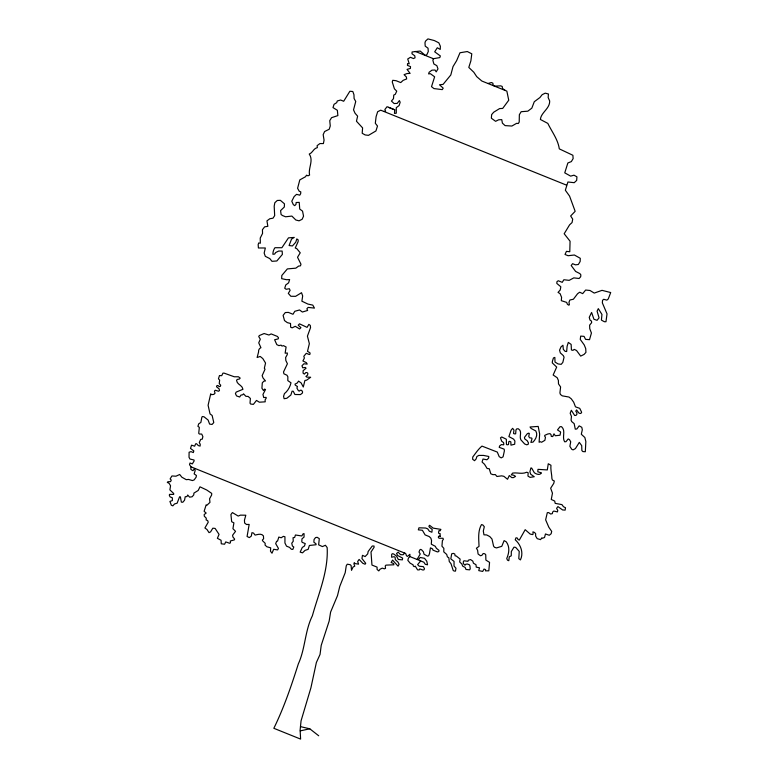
<?xml version="1.0" encoding="UTF-8"?>
<svg xmlns="http://www.w3.org/2000/svg" width="778" height="778" viewBox="0 0 778 778"><rect width="100%" height="100%" fill="white"/><g stroke="black" fill="none" stroke-linecap="round" stroke-linejoin="round"><path stroke-width="1.17" d="M388.582 107.335L394.738 109.815L394.475 113.413L396.274 113.209L396.284 107.656L399.114 105.555L400.155 102.268L399.386 100.566L397.198 103.396L394.115 103.542L391.431 101.062L393.493 98.65L393.756 95.052L395.302 94.294L396.722 91.152L394.417 88.838L392.258 81.943L392.773 80.299L396.109 80.718L400.728 82.585L403.169 80.328L406.641 78.948L406.388 76.993L404.083 74.669L407.04 73.55L410.123 73.404L407.05 69.388L410.395 68.415L410.521 66.616L407.448 65.381L407.584 63.582L409.247 63.786L407.721 59.002L410.424 57.309L413.507 58.554L415.044 57.786L414.791 55.831L411.98 53.77L412.107 51.97L420.198 51.066L425.323 55.442L426.859 54.684L428.279 51.543L428.036 48.207L425.216 46.145L424.973 42.8L425.488 41.156L427.939 38.9L434.348 40.563L438.831 42.829L440.367 46.233L440.231 49.413L437.285 47.769L434.698 51.815L440.338 55.948L439.813 57.591L433.395 58.71L432.879 60.353L433.891 64L436.837 65.653L437.985 68.892L436.186 71.868L435.028 70.02L431.955 70.166L429.125 72.266L428.6 73.91L430.399 73.706L434.63 76.808L431.518 86.669L433.949 88.575L442.293 89.626L443.197 88.138L439.482 84.783L443.081 84.384L450.802 74.989L453.01 66.616L456.628 60.665L459.983 52.758L467.306 51.543L471.789 53.808L470.875 60.849L468.794 67.423L473.792 72.218L476.729 76.652L481.845 81.029L506.848 91.114L508.744 100.216L502.685 108.434L499.612 108.58L493.69 112.217L491.638 114.619L491.365 118.217L495.596 121.319L498.679 119.783L501.761 119.637L502.394 123.128L505.078 125.608L511.875 126.036L516.641 123.323L518.304 123.527L519.208 122.039L519.354 114.687L521.163 111.711L527.844 111.166L531.831 108.142L534.282 101.724L539.942 97.522L542.14 94.692L545.222 93.165L548.432 93.992L548.159 97.59L549.686 100.984C549.958 108.725 540.973 112.402 540.389 119.472L547.829 123.401C551.923 131.852 557.972 139.486 559.304 148.87L572.89 155.279L573.133 158.624L571.334 161.6L567.862 162.981L564.75 172.842L570.644 176.139L573.989 175.176L576.936 176.83L576.663 180.428L574.222 182.684L567.93 181.994L565.343 190.221L569.564 196.085L575.166 211.315L570.653 215.983L572.705 219.124L572.054 222.566L569.603 224.823L564.186 233.76L570.07 241.229L569.778 251.761L566.442 251.343L565.023 254.474L568.096 255.719L574.388 255.009L580.291 258.315L580.145 261.505L578.346 264.481L575.477 264.851L572.589 263.684L571.198 265.522L575.632 271.444L579.843 273.574L580.865 274.858L580.68 276.735L579.114 278.495L573.814 277.882L569.165 280.352L563.865 279.74L562.231 282.336L558.254 280.741L556.931 281.724L556.805 283.416L560.831 286.781L560.218 290.009L558.04 292.392L560.082 293.656L561.58 297.303L561.327 300.678L566.685 302.399L567.347 304.188L568.669 305.161L569.389 304.801L568.981 302.243L569.885 299.997L573.386 299.238L577.558 293.744L579.668 292.207L582.683 293.637L585.64 290.048L589.977 290.486L594.246 293.082L602.026 290.35L610.701 292.547L608.27 298.956L606.879 300.133L603.689 299.287L602.542 300.337L602.357 302.875L607.025 313.894L605.974 321.732L604.35 321.722L601.404 320.098L601.958 314.458L598.301 308.633L597.086 311.19L599.06 317.852L597.066 320.312L593.935 319.262L591.601 312.455L589.238 317.366L590.016 320.079L591.513 321.12L591.63 322.685L589.636 325.146L589.743 328.666L591.426 333.033L589.53 339.665L585.562 339.373L584.064 336.368L580.689 336.096L580.252 339.403L584.22 344.917L585.708 348.563L585.941 352.356L584.064 354.428L580.689 356.1L576.547 350.518L574.261 349.38L572.929 350.363L571.431 349.974L571.14 344.421L568.319 342.417L567.104 346.278L566.666 351.53L565.1 351.335L563.301 349.303L562.951 345.247L561.016 346.862L559.557 350.188L560.335 352.891L563.34 355.624L564.06 357.219L562.834 362.383L561.201 364.337L558.069 363.939L555.006 362.052L554.84 357.413L553.45 357.948L552.419 361.225L552.292 362.908L556.678 367.07L553.158 375.006L557.184 377.719L558.38 380.374L558.497 383.894L560.598 386.919L559.917 392.948L560.452 394.475L562.251 395.846L569 397.052L571.285 398.842L573.687 402.197L575.477 406.836L579.736 408.353L581.477 411.902L581.584 412.768L580.398 413.507L578.988 413.147L576.576 409.928L575.778 411.241L576.848 412.69L576.897 414.334L575.992 415.394L574.641 415.462L571.324 410.259L570.186 413.254L571.47 416.425L571.071 420.13L571.742 421.627L574.164 423.621L575.273 429.155L576.858 428.979L579.182 425.848L581.769 427.297L582.323 429.767L581.302 434.241L584.842 437.499L585.844 441.573L585.309 451.736L582.887 451.58L581.866 450.559L581.711 445.609L579.299 442.39L575.438 448.575L573.123 449.879L571.772 449.334L569.866 446.319L570.721 441.787L569.486 439.658L568.193 438.928L565.985 441.7L564.624 441.768C561.677 437.061 566.141 430.915 561.57 426.684L560.043 426.684L557.495 429.933L560.646 432.014L560.014 435.223L555.278 435.758L553.985 433.813L552.73 436.565L551.271 436.38L551.048 434.659L550.036 433.638L547.829 433.978L544.95 435.252L544.551 435.913L545.456 437.294L544.882 440.319L541.605 442.254L540.243 441.709L539.115 442.274L539.65 433.93L538.201 426.422L530.022 426.996L531.092 428.445L535.818 430.963C538.065 434.892 535.818 439.113 533.076 442.079L530.878 442.41L532.016 438.792L531.685 438.053L529.653 437.839L528.748 436.458L529.322 433.434L528.651 433.161L527.348 433.657L524.46 437.372L524.732 438.918L527.212 440.727L528.447 442.857L528.165 444.364L526.696 444.792L524.664 443.975L520.842 439.784C518.936 436.215 522.709 431.411 518.391 428.814L516.864 428.814L515.96 429.874L515.668 433.832L514.141 433.823L513.519 433.375L513.986 430.098L512.634 428.328L511.107 430.156L508.89 436.594L513.616 439.113L514.91 441.058L514.676 444.228L510.952 445.162L510.845 441.865L509.493 441.321L508.812 441.651L508.472 444.569L507.052 444.812L506.439 444.364L506.342 439.23L501.713 436.964L500.478 437.888L501.703 441.233L503.56 442.594L503.843 444.131L503.609 444.851L501.411 444.578L499.661 445.901L499.204 447.35L504.163 449.149L504.387 450.87L503.074 456.851L501.197 457.892L499.204 456.657L497.288 452.076L481.942 446.095C478.169 449.285 475.698 453.195 472.761 456.997L472.635 459.273L474.561 460.693L476.097 458.981L476.865 456.54L478.801 455.412L483.546 455.422L488.769 456.472L488.642 458.116L486.94 459.759L483.012 459.02L482.068 462.025L484.519 464.281L487.145 468.512L489.255 468.735L490.83 473.812L492.931 474.658L495.343 474.57L496.918 476.476L501.674 475.854L503.901 476.331L507.519 479.277L509.298 475.543L511.807 477.614L513.392 477.624L515.561 476.379L513.577 475.154L511.292 474.872L512.644 473.082C517.321 472.343 522.048 474.463 526.774 472.227L528.184 472.8L527.941 476.087L530.11 477.381L534.272 476.729L530.703 474.23L529.886 471.789L530.897 467.967L531.656 468.064L534.34 472.742C536.159 474.084 539.076 475.27 541.021 473.53L541.439 472.849L537.802 471.808L537.987 469.348L547.313 469.931L548.266 463.756L550.96 465.263C550.435 469.854 551.835 474.113 551.913 478.558L552.438 480.045L554.315 481.008L553.78 483.333L550.659 488.214L552.458 493.174L551.271 499.457L554.724 501.071L555.181 503.366L561.93 504.611L563.447 506.702L565.489 507.742L565.129 510.135L562.611 509.96L557.933 506.595L556.581 508.374L557.748 510.329L557.447 511.905L553.751 511.049L552.643 512.08L552.341 513.645L550.639 514.025L548.704 512.605L547.304 512.673L545.641 519.83L548.84 527.26L551.699 531.384L551.164 533.708L549.287 535.274L545.466 533.961L544.532 537.501L542.47 538.24L541.877 537.802L540.564 539.631L537.199 538.658L535.634 536.071L535.643 533.718L534.564 532.502L532.93 531.841L533.086 534.262L532.434 534.583L530.217 534.078L525.179 529.692L519.334 540.078L518.031 539.553L517.389 538.113L516.028 537.763L515.211 539.786C520.774 544.775 523.837 552.75 520.414 559.907L518.79 558.662L519.247 551.408L515.726 547.44L513.995 547.129L511.321 551.534L511.253 555.823L509.298 556.795L508.793 560.705L507.499 560.179L506.741 558.507C509.094 553.08 510.037 547.051 506.303 541.867L504.134 540.603L501.781 546.321L496.51 547.916L494.507 547.304L493.583 546.146L491.978 539.028L489.809 536.587L486.668 534.933L483.955 534.817L483.313 531.034L484.305 526.725L482.837 524.965L481.485 524.605C477.663 531.199 478.791 539.193 479.034 546.351L476.418 548.237L477.604 550.279L478.081 554.004L480.473 555.745L481.883 555.336L483.187 553.518L484.762 553.761L485.735 554.733L485.89 560.092L489.566 562.358L488.817 570.809L485.482 570.848L485.569 569.652L484.033 569.029L482.7 571.431L478.762 570.614L479.501 567.823L476.253 567.123L476 564.711L473.432 563.214L472.8 561.103L470.534 559.567L468.307 560.218L467.967 561.317L463.941 560.773L463.338 561.765L463.338 563.612L465.001 565.217L465.73 564.274L467.403 564.021L469.455 564.847L469.961 565.985L470.213 568.864L469.611 569.856L465.973 569.467L465.166 567.444L462.686 566.131L461.792 563.924L459.662 561.979L460.138 559.081L456.209 555.959L455.101 555.813L454.799 553.994L453.263 553.372L451.678 553.819L450.812 558.876L454.051 561.415L454.041 566.044L455.957 568.212L455.48 571.101L454.196 571.052L453.214 570.498L451.007 563.739L449.256 561.492L448.838 557.768L447.389 556.873L446.708 554.442L443.771 551.865L443.859 548.344L441.943 546.185L442.39 540.652L443.372 539.349L442.993 538.269L439.103 538.24L438.335 537.462L438.549 536.314L440.436 536.305L439.92 536.1L440.222 533.747L438.646 533.27L438.559 532.152L439.084 530.508L440.144 530.79L440.883 529.38L433.181 528.126L429.592 525.296L428.863 526.229L429.417 527.231L432.189 529.429L431.887 532.24L429.32 531.209L427.744 528.875L425.692 528.038L418.972 527.805L418.321 529.857L422.386 530.265L425.119 534.914L429.213 536.567L430.886 538.172L431.557 540.603L431.294 544.201L435.262 546.273L436.37 548.257L439.016 550.406L438.802 551.553L437.392 551.913L432.899 550.104L432.558 548.889L430.429 547.868L429.466 553.664L428.649 555.803L427.53 556.124L424.068 554.267L423.397 551.826L421.686 549.91L420.704 549.356L419.809 549.92L418.982 552.059L420.266 553.965L417.125 559.343L418.71 559.363L420.169 557.476L424.535 558.312L426.791 561.23L427.55 564.779L425.245 564.313L423.874 562.222L409.899 556.581L408.392 558.137L407.837 560.384L410.132 563.165L413.089 564.818L413.293 565.985L414.236 566.666L415.267 566.16L417.562 569.866L419.274 569.934L419.75 568.893L422.999 570.05L424.107 569.729L424.457 568.63L423.349 566.637L419.284 566.238L417.621 564.634L420.674 560.928M409.899 556.581L409.909 554.267L407.507 556.387L406.524 555.832L405.669 553.479L190.97 466.829L189.511 464.622L190.026 462.988L192.322 463.912L194.121 460.955L193.994 459.983L189.978 459.049L189.025 457.279L189.103 452.242L191.018 451.639L193.314 452.563L193.829 450.929L190.513 448.439L191.544 445.162L194.675 446.193L195.638 443.82L196.533 443.723L198.312 445.59L200.102 446.086L200.238 444.296L199.285 442.526L200.695 439.405L202.29 439.132L202.873 436.604L201.735 434.066L199.372 434.036L198.73 433.317L199.324 427.336L197.923 426.305L198.701 423.854L200.87 422.425L201.842 417.29L202.299 416.551L203.953 416.755L208.096 420.042L209.613 424.107L212.102 424.428L213.775 422.561L212.131 415.452L210.031 413.906L208.096 405.26L210.721 393.765L211.441 394.66L213.814 394.397L215.049 393.211L214.417 391.12L215.273 390.235L218.53 391.246L219.474 390.556L219.133 388.883L216.508 386.754L216.858 385.674L217.918 385.489L219.27 386.647L220.378 386.326L220.719 385.236L219.24 383.573L219.629 380.053L218.443 378.808L219.474 375.55L221.72 375.686L222.955 373.129L224.103 373.129L234.275 376.776L238.438 376.766L240.169 378.079L239.449 379.012L237.154 379.469L236.561 380.452C236.95 384.653 242.415 385.071 242.94 389.301L236.181 392.093L235.413 393.619L236.551 395.914L239.653 397.013L240.966 395.098L242.794 394.757L243.524 393.824L245.887 396.313L248.133 396.449L250.38 398.433L250.03 403.189L250.623 404.035L253.375 404.385L256.487 400.437L259.366 402.207L265.22 401.818L265.104 399.931L266.29 397.957L266.037 397.393L263.703 397.529L262.954 394.465L265.512 389.525L264.491 389.117L263.47 390.546L261.914 388.232L262.303 382.873L263.839 381.191L265.493 380.948L263.003 377.952L262.157 375.618L265.016 369.268L264.345 368.227L265.551 363.054L262.808 358.57L260.183 356.441L257.119 357.51L258.578 351.967A4.065 3.725 77.8 0 1 260.931 347.708L258.734 342.845L260.319 339.189L258.714 336.553L259.307 335.571L264.112 333.529L268.945 335.017L271.152 333.918L277.376 336.427L278.524 337.808L278.184 338.897L274.615 339.753L276.803 344.625L278.923 345.626L281.091 345.121L281.937 346.074L283.503 345.636L286.09 346.988L285.137 353.193L287.345 353.008L287.257 354.651L285.633 357.52L285.837 360.515L287.403 363.744L283.513 371.981L283.931 373.839L286.946 375.2L287.87 376.805L287.811 380.607L290.991 382.805C290.077 386.938 287.743 391.003 284.427 393.639L283.571 396.352L284.116 398.715L286.829 398.278L290.875 395.01L292.071 391.208L293.218 391.208L294.901 394.495L300.464 394.592L302.379 393.065L302.593 391.927L301.66 390.332L300.259 390.225L299.413 391.101L298.392 390.692L296.914 388.105L297.429 386.481L295.27 385.149L295.018 384.128L297.225 383.029L298.548 381.113L301.135 382.922L303.284 387.006L304.918 380.461L306.571 380.209L310.655 377.262L306.833 377.106L305.91 376.416L307.602 375.113L307.864 373.382L306.979 372.565L305.832 372.565L304.344 374.101L303.07 373.129L303.119 370.707L306.055 368.208L305.297 367.449L302.749 367.8L301.952 365.786L303.867 363.803L307.213 364.085L306.367 362.674L302.895 360.963L304.392 358.045L303.799 356.275L306.308 353.309L309.362 354.544L310.091 354.068L309.926 352.774L307.505 351.345L309.352 343.662L307.427 336.145L310.548 327.606L310.286 325.418L308.876 324.387L307.067 327.363L299.511 323.843L298.217 325.185L300.911 327.655L299.618 328.987L295.27 326.303L292.178 327.839L290.641 327.217L290.525 323.463L287.315 322.637L284.505 320.575L283.104 315.372L285.293 312.552L288.375 312.406L292.995 314.273L294.794 311.288L299.549 309.965L302.37 312.027L307.631 310.451L306.872 308.749L308.156 307.417L314.448 308.098L312.785 305.112L307.913 304.072L301.883 301.183L302.671 295.941L301.524 292.703L295.611 296.33L290.865 296.272L288.307 293.384L290.106 290.408L289.348 288.716L286.139 289.27L284.729 288.239L285.759 284.952L288.589 282.852L289.63 279.565L286.547 279.71L281.675 278.67L281.811 275.48L287.345 268.916L295.825 268.167L298.655 266.066L300.454 265.862L300.969 264.219L297.527 257.265L300.23 252.801L296.778 248.629L295.241 248.007L298.081 241.744L298.217 239.945L296.807 238.914L295.776 242.201L292.421 245.945L289.085 245.527L291.546 239.109L294.249 237.416L288.473 237.864L281.889 247.725L274.965 247.705A10.941 10.026 77.8 0 0 272.893 254.28L274.683 254.075L275.587 252.587L278.67 251.051L282.142 251.061L282.385 254.406L276.851 260.97L271.969 261.32L269.791 258.588L265.308 256.322L264.16 253.074L265.337 247.988L258.403 247.978L258.16 244.632L258.675 242.989L260.338 243.193L260.231 238.058L262.556 233.439L262.439 229.685L264.627 226.855L267.836 226.301L266.951 220.855L269.781 218.754L272.99 218.19L274.673 215.623L274.187 206.17L274.838 202.727L277.279 200.471L280.362 200.325L284.466 203.826L284.32 207.016L280.586 210.605L281.091 214.514L282.502 215.545L285.575 216.78L291.867 216.08L295.834 219.999L299.044 220.826L302.127 219.289L303.546 216.158L302.535 211.12L299.724 209.058L299.229 202.368L296.146 202.513L296.01 204.313L294.726 205.655L293.316 204.614L291.789 201.22L294.113 196.601L296.554 194.344L299.763 195.171L300.668 193.683L300.794 191.884L299.258 191.271L297.595 188.286L299.802 179.903L305.589 176.684L306.493 175.196L308.03 175.818L309.576 175.05C308.01 168.077 313.855 160.667 309.255 154.073C312.717 152.828 313.495 148.306 317.356 147.616L317.103 145.661L319.933 143.56L323.405 143.57L324.056 140.128L323.171 134.672L324.591 131.54L329.22 129.236L330.261 125.948L329.755 120.658L331.564 117.682L337.866 115.591L337.36 110.291L333.003 107.607L334.044 104.32L336.748 102.628L337.263 100.984L340.599 100.022L343.681 101.257L349.867 91.25L352.823 91.512L353.971 94.751L354.087 98.505L355.74 101.49L353.533 109.863L355.069 113.267L357.627 116.146L356.46 121.232L362.597 127.884L362.198 133.281L365.145 134.934L368.48 135.353L375.939 130.947L377.495 126.017L375.317 123.284L376.105 116.651L377.661 111.721L380.743 110.194L566.51 185.135M404.648 553.07L403.101 554.763L400.534 554.656L398.142 552.147L396.556 553.508L397.665 555.502L402.615 558.118L402.352 559.868L398.287 559.46L396.586 556.153L393.901 554.14L392.744 553.673L391.713 554.189L391.626 557.233L394.106 556.698L395.088 557.243L395.341 559.664L398.025 562.134L399.095 564.264L398.054 566.17L392.598 560.102L391.139 562.445L393.658 563.622L393.872 564.789L385.946 565.139L385.266 565.946L385.509 568.368L384.351 568.825L382.261 568.135L380.034 569.243L378.789 570.906L377.077 569.438L377.087 567.123L371.952 565.061L371.009 552.01L374.101 547.255L374.014 546.03L372.263 546.01L368.15 551.495L367.712 553.878L365.115 556.571L362.47 555.336L361.945 558.526L365.709 563.282L365.086 564.225L362.83 563.311L359.115 559.431L357.647 561.56L358.58 564.157L355.089 563.593L354.291 562.591L353.912 563.797L354.749 566.18L353.047 567.026L351.53 570.332L351.121 565.567L350.275 564.721L347.251 564.186L346.259 565.82L345.199 572.715L339.782 586.369L337.487 595.656L330.601 612.091L329.162 621.068L321.226 645.351L320.04 654.434L316.374 662.506L310.918 687.791L301.057 720.846L300.123 730.027L300.609 739.1L273.837 728.296C283.98 707.62 291.38 685.758 298.334 663.887C305.336 648.677 304.84 630.939 312.377 615.787C318.572 593.497 328.462 571.101 327.159 547.556L325.408 545.261L322.403 546.584L318.64 544.833L319.301 538.648L317.132 537.306L315.537 537.588L314.059 539.524L313.865 542.208L315.965 543.754L316.092 544.726L309.381 545.475L308.156 549.356L305.025 550.396L302.525 552.847L300.162 552.127L302.292 547.449L304.461 546.02L305.239 543.569L302.175 542.334L301.796 541.488L301.99 538.804L304.042 537.102L304.052 533.65L303.157 533.747L301.806 535.964L295.426 535.001L294.658 537.462L293.053 537.734L293.238 541.264L291.76 543.209L292.392 545.991L293.792 547.022L292.829 549.394L291.361 549.268L289.581 547.391L286.518 546.156L284.933 542.986L284.952 536.771L283.357 536.353L281.179 537.783L278.816 537.063L277.532 541.148L276.637 541.255L275.675 543.628L278.466 548.441L277.571 549.92L273.671 549.278L271.999 553.207L270.481 551.213L270.676 547.838L266.912 546.778L265.065 545.106L265.201 543.316L262.721 540.934L262.332 540.088L263.616 538.765L263.431 535.925C261.486 533.125 257.771 534.515 255.067 535.089L253.54 533.086L251.946 532.677L251.304 536.1L249.32 537.608L247.083 536.47L249.164 524.411L246.548 524.508L244.632 523.04L244.448 520.2L245.809 515.221L240.441 515.133L238.204 516.067L232.408 512.576L230.93 514.521L231.679 521.727L233.906 522.865L232.933 528.69L235.54 531.355L232.593 535.235L232.904 536.976L234.625 539.057L234.373 539.874L230.346 541.011L230.405 542.879L229.636 543.258L225.746 541.916L224.589 544.221L221.263 543.803L221.088 540.272L217.383 538.318L219.056 534.389L215.117 528.418L212.822 528.184L210.575 531.88L209.039 532.648L207.006 529.526L204.906 527.98L208.241 522.184L207.668 520.57L206.141 519.957L206.277 518.167L204.303 516.213L204.176 514.559L206.16 513.052L204.118 511.311L206.189 504.766L206.89 505.282L209.963 502.374L209.583 498.766L211.645 494.983L211.713 493.398L206.744 490.014L199.985 486.824L198.186 490.471L193.897 493.126L193.761 494.915L192.098 496.772L189.608 497.152L187.692 495.002L186.992 496.559L185.203 496.763L184.551 500.186L182.82 502.257L181.352 502.121L180.408 496.899L179.582 496.802L177.131 503.181L174.515 503.969L172.852 505.836L171.316 505.214L169.925 501.431L172.356 500.565L172.366 497.803L170.071 496.879L169.303 495.187L169.565 494.37L173.65 494.409L173.718 493.515L169.896 489.897L170.547 485.783L169.147 483.371L167.299 482.399L167.941 481.728L170.557 481.64L171.267 480.075L170.119 478.927L171.919 475.961L175.935 476.204L179.708 474.492L181.877 477.215L186.273 479.676L188.509 479.433L192.467 480.561L194.189 479.88L196.114 477.196L196.435 475.484L194.14 473.87L195.171 470.593L194.481 468.706L193.002 470.641L192.234 470.33L190.834 469.309L190.97 466.829M488.001 83.509L491.346 82.546L492.882 83.168L493.135 85.123L494.545 86.154L500.701 85.852L502.238 86.475L502.491 88.429L505.311 90.491M300.289 730.863L309.79 728.801L318.717 735.784M383.826 111.429L385.625 111.235L384.857 109.533L387.045 106.712L394.738 109.815M300.473 726.633L309.79 728.801M415.316 51.416L433.395 58.71"/></g></svg>
